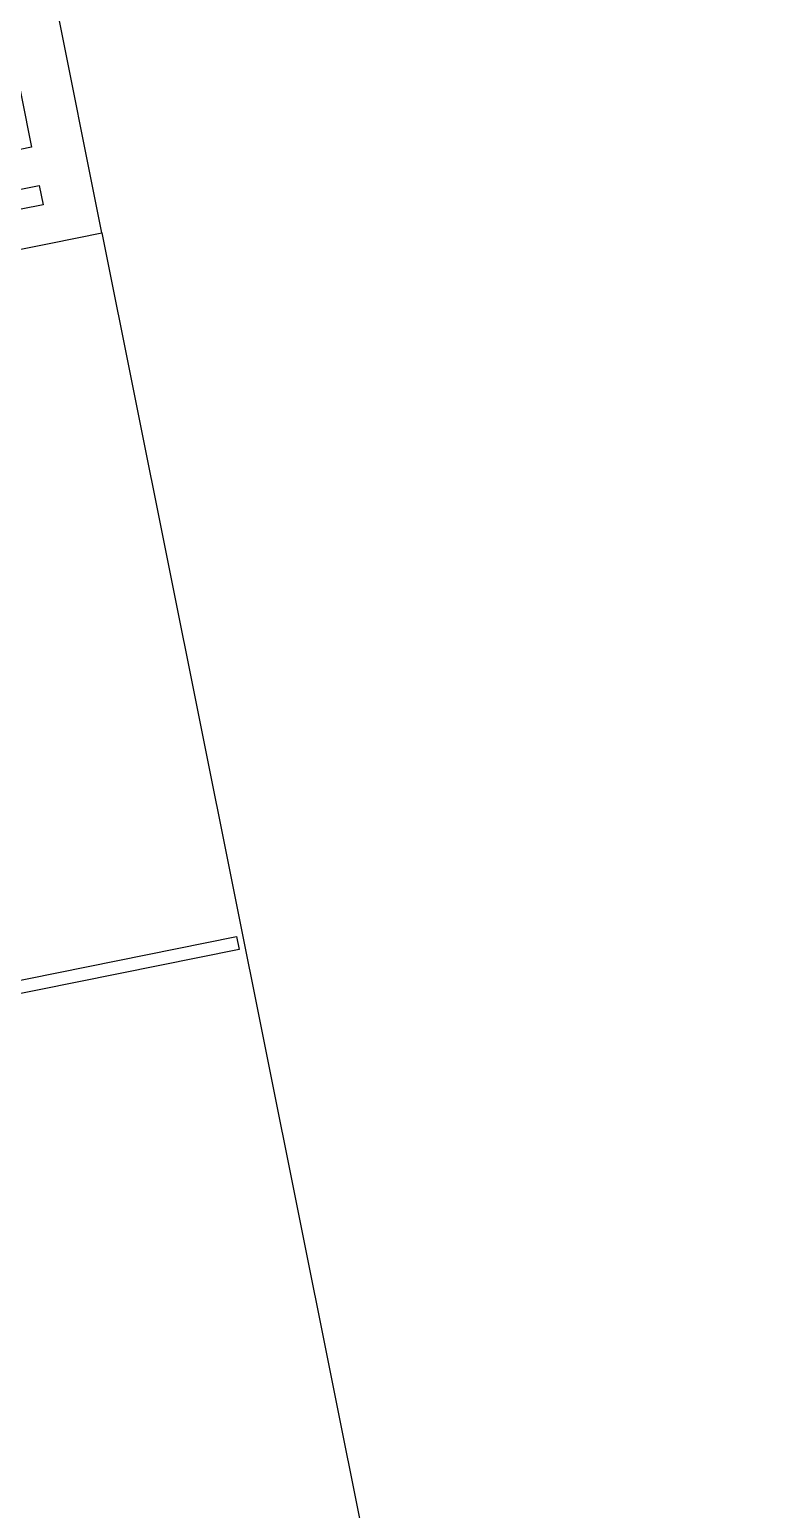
# Model space of a CAD drawing. Header units: inches. Extents: x 69200890 to 69205124, y 27678531 to 27681974.
# Drawn here: x 69204560 to 69204672.5, y 27680598.8 to 27680825.9 of the extents above; entities that cross this region are included whole.
import ezdxf

# ---------------------------------------------------------------- set-up
doc = ezdxf.new("R2010")
doc.units = ezdxf.units.IN
doc.header["$LTSCALE"] = 10
doc.header["$MEASUREMENT"] = 0
doc.layers.add('A-FLOR', color=3, linetype='CONTINUOUS')
doc.layers.add('A-WALL', color=5, linetype='CONTINUOUS')

msp = doc.modelspace()

# ---------------------------------------------------------------- linework, layer by layer
at = {"layer": 'A-FLOR'}
for p, q in [((69204571.11, 27680794.72), (69204672.47, 27680288.77)), ((69204474.13, 27680663.08), (69204591.78, 27680686.73)), ((69204591.78, 27680686.73), (69204592.17, 27680684.77)), ((69204592.17, 27680684.77), (69204474.53, 27680661.11))]:
    msp.add_line(p, q, dxfattribs=at)
at = {"layer": 'A-WALL'}
for p, q in [((69204571.11, 27680794.72), (69204563.45, 27680832.96)), ((69204557.17, 27680823.54), (69204560.32, 27680807.85)), ((69204560.32, 27680807.85), (69204456.39, 27680787.03)), ((69204457.57, 27680781.15), (69204561.5, 27680801.97)), ((69204561.5, 27680801.97), (69204562.09, 27680799.03)), ((69204562.09, 27680799.03), (69204447.12, 27680776)), ((69204563.26, 27680793.15), (69204571.11, 27680794.72)), ((69204448.3, 27680770.11), (69204563.26, 27680793.15))]:
    msp.add_line(p, q, dxfattribs=at)

doc.saveas('drawing.dxf')
